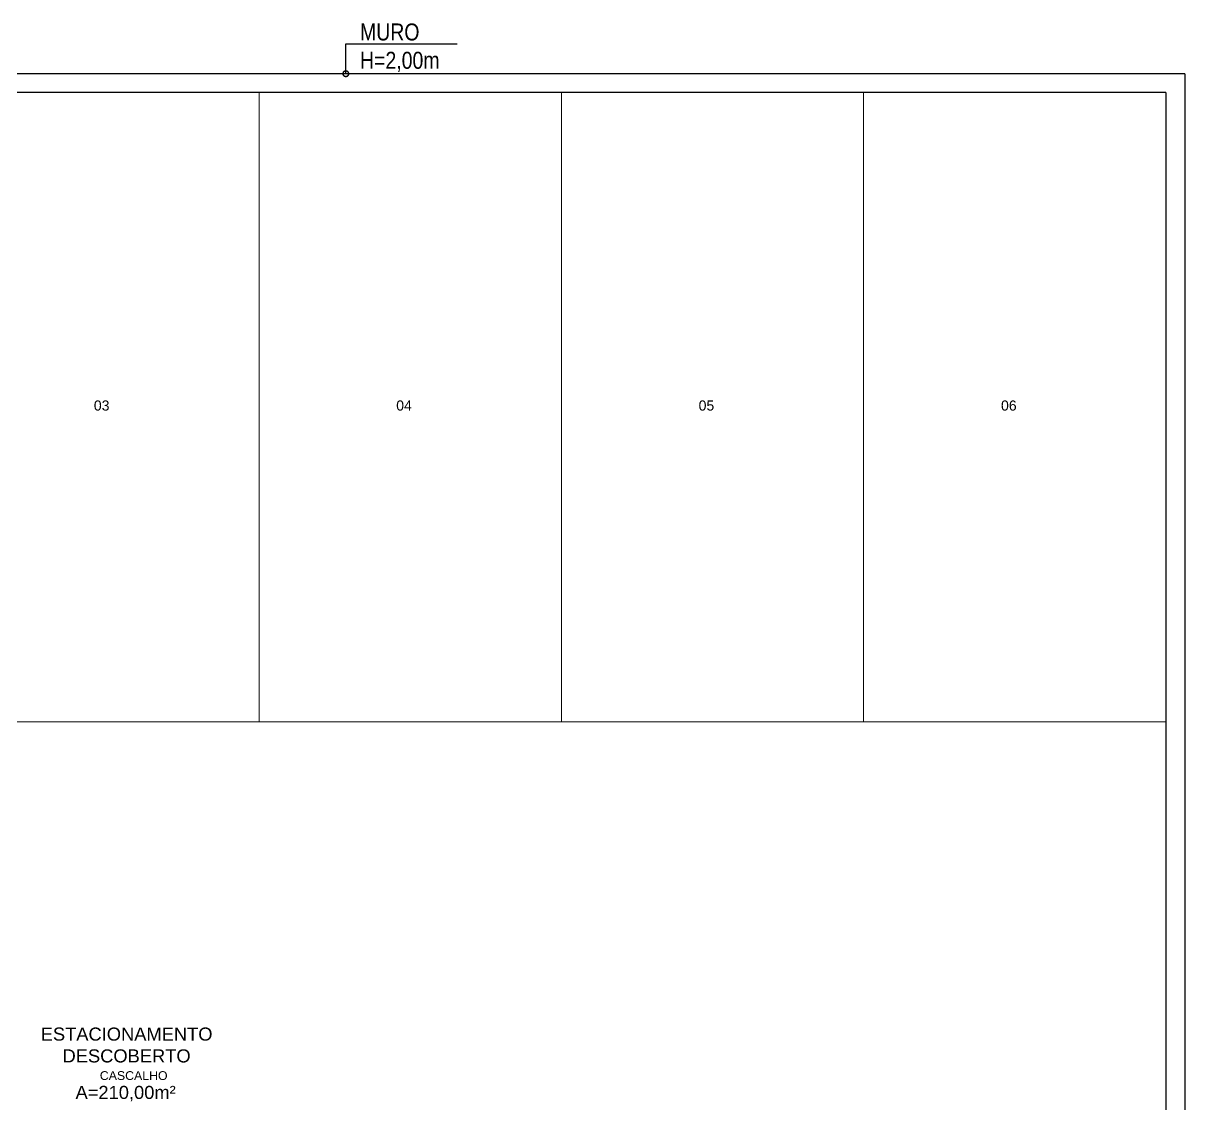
# Model space of a CAD drawing. Header units: inches. Extents: x 44782 to 44933, y 6798 to 6838.
# Drawn here: x 44821.38 to 44830.61, y 6828.2 to 6836.78 of the extents above; entities that cross this region are included whole.
import ezdxf
from ezdxf import colors
from ezdxf.entities.mleader import LeaderData, LeaderLine
from ezdxf.math import Vec2, Vec3

# ---------------------------------------------------------------- set-up
doc = ezdxf.new("R2010")
doc.units = ezdxf.units.IN
doc.header["$MEASUREMENT"] = 0
doc.layers.add('at_Entity', color=7, linetype='Continuous', lineweight=9)
for name, color, linetype in [('MURO', 2, 'Continuous'), ('PONTO DENTISTA', 7, 'Continuous'), ('TEXTO01', 7, 'Continuous')]:
    doc.layers.add(name, color=color, linetype=linetype)
doc.styles.add('ARIAL', font='ARIALN.TTF', dxfattribs={"height": 0.18})
doc.styles.get("Standard").update_dxf_attribs({"font": 'txt.shx', "height": 0.18})

# ---------------------------------------------------------------- blocks, each defined once
blk = doc.blocks.new('_DotSmall')
at = {"color": 0, "linetype": 'ByBlock', "const_width": 0.5}
blk.add_lwpolyline([(-0.0625, 0, 1), (0.0625, 0, 1)], format="xyb", close=True, dxfattribs=at)

msp = doc.modelspace()

# ---------------------------------------------------------------- linework, layer by layer
at = {"layer": 'at_Entity', "color": 0}
for p, q in [((44823.2564, 6831.2303), (44823.2564, 6836.2284)), ((44825.656, 6831.2303), (44825.656, 6836.2284)), ((44828.0556, 6831.2303), (44828.0556, 6836.2284)), ((44830.4553, 6831.2303), (44814.7604, 6831.2303))]:
    msp.add_line(p, q, dxfattribs=at)
at = {"layer": 'MURO'}
for p, q in [((44830.6055, 6836.3787), (44785.3153, 6836.3787)), ((44830.6055, 6836.3787), (44830.6055, 6803.6368)), ((44830.4553, 6836.2284), (44785.4655, 6836.2284)), ((44830.4553, 6836.2284), (44830.4553, 6803.6368))]:
    msp.add_line(p, q, dxfattribs=at)

# ---------------------------------------------------------------- texts
at = {"layer": 'TEXTO01', "lineweight": 9, "attachment_point": 1}
for s, width, insert, char_height in [('{\\fArial|b0|i0|c0|p34;03}', 2.174676, (44821.9433, 6833.7829), 0.08), ('{\\fArial|b0|i0|c0|p34;04}', 2.174676, (44824.3443, 6833.7829), 0.08), ('{\\fArial|b0|i0|c0|p34;05}', 2.174676, (44826.7453, 6833.7829), 0.08), ('{\\fArial|b0|i0|c0|p34;06}', 2.174676, (44829.1463, 6833.7829), 0.08), ('\\pi-0.2874;{\\fArial|b0|i0|c0|p34;ESTACIONAMENTO\\P\\pi-0.11402;DESCOBERTO\\P\\pi0.182;\\H0.67308x;CASCALHO\\P\\pi-0.010891;\\H1.4858x;A=210,00m²}', 0.771391, (44821.8088, 6828.8018), 0.104)]:
    msp.add_mtext_dynamic_manual_height_columns(s, width=width, gutter_width=1, heights=[0], dxfattribs=dict(at, insert=insert, char_height=char_height))

# ---------------------------------------------------------------- leaders
at = {"layer": 'PONTO DENTISTA'}
ml = msp.add_multileader_mtext('Standard', dxfattribs=at)
ml.set_content('MURO\\PH=2,00m', color=256, style='ARIAL')
ml.set_leader_properties()
ml.set_arrow_properties(name='DOTSMALL')
ml.build(insert=Vec2(0, 0))
ml.multileader.update_dxf_attribs({"text_left_attachment_type": 6, "text_right_attachment_type": 6, "dogleg_length": 0.05, "arrow_head_size": 0.09, "scale": 0.75})
ctx = ml.context
ctx.base_point, ctx.scale, ctx.char_height, ctx.arrow_head_size, ctx.landing_gap_size, ctx.plane_origin = Vec3(44823.9816, 6836.6158), 0.75, 0.135, 0.09, 0.075, Vec3(44823.9441, 6836.3787)
ctx.left_attachment, ctx.right_attachment = 6, 6
notes = []
notes.append((ctx, [(0, (1, 1, 0), (44823.9441, 6836.6158), (1, 0), 0.0375, [(0, [(44823.9441, 6836.3787)], 0, [])])]))
ctx.mtext.insert, ctx.mtext.flow_direction = Vec3(44824.0566, 6836.7778), 5
for ctx, leaders in notes:
    for number, flags, end, landing, length, lines in leaders:
        leader = LeaderData()
        leader.index, (leader.has_last_leader_line, leader.has_dogleg_vector, leader.attachment_direction) = number, flags
        leader.last_leader_point, leader.dogleg_vector, leader.dogleg_length = Vec3(end), Vec3(landing), length
        for number, points, colour, breaks in lines:
            line = LeaderLine()
            line.index, line.vertices, line.color, line.breaks = number, Vec3.list(points), colors.encode_raw_color(colour), breaks
            leader.lines.append(line)
        ctx.leaders.append(leader)

doc.saveas('drawing.dxf')
